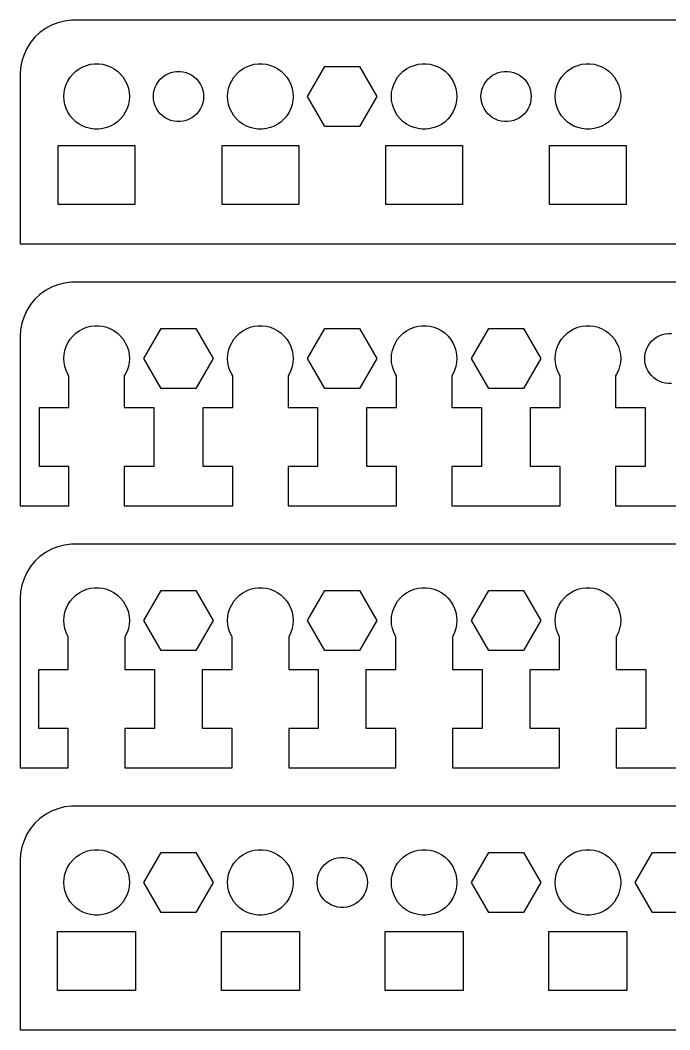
# Model space of a CAD drawing. Header units: metres. Extents: x -60 to 60, y 0 to 92.
# Drawn here: x -59.5 to 0, y 0 to 92.5 of the extents above; entities that cross this region are included whole.
import ezdxf

# ---------------------------------------------------------------- set-up
doc = ezdxf.new("R2010")
doc.units = ezdxf.units.M

msp = doc.modelspace()

# ---------------------------------------------------------------- linework, layer by layer
for p, q in [((-54.8139, 92.4901), (-55.4369, 92.4114)), ((54.8139, 92.4901), (-54.8139, 92.4901)), ((-57.1791, 91.7216), (-57.6871, 91.3526)), ((-56.6289, 92.0241), (-57.1791, 91.7216)), ((-56.0451, 92.2553), (-56.6289, 92.0241)), ((-55.4369, 92.4114), (-56.0451, 92.2553)), ((-58.1448, 90.9227), (-58.5451, 90.4389)), ((-57.6871, 91.3526), (-58.1448, 90.9227)), ((-58.8815, 89.9088), (-59.1489, 89.3406)), ((-58.5451, 90.4389), (-58.8815, 89.9088)), ((-59.1489, 89.3406), (-59.3429, 88.7434)), ((-59.4606, 88.1267), (-59.5, 87.5)), ((-59.3429, 88.7434), (-59.4606, 88.1267)), ((-54.4123, 87.8115), (-54.1075, 88.033)), ((-54.1075, 88.033), (-53.7773, 88.2145)), ((-53.7773, 88.2145), (-53.427, 88.3532)), ((-53.427, 88.3532), (-53.0621, 88.4469)), ((-53.0621, 88.4469), (-52.6884, 88.4941)), ((-52.6884, 88.4941), (-52.3116, 88.4941)), ((-52.3116, 88.4941), (-51.9379, 88.4469)), ((-51.9379, 88.4469), (-51.5729, 88.3532)), ((-51.5729, 88.3532), (-51.2227, 88.2145)), ((-51.2227, 88.2145), (-50.8925, 88.033)), ((-50.8925, 88.033), (-50.5877, 87.8115)), ((-39.4123, 87.8115), (-39.1075, 88.033)), ((-39.1075, 88.033), (-38.7773, 88.2145)), ((-38.7773, 88.2145), (-38.427, 88.3532)), ((-38.427, 88.3532), (-38.0621, 88.4469)), ((-38.0621, 88.4469), (-37.6884, 88.4941)), ((-37.6884, 88.4941), (-37.3116, 88.4941)), ((-37.3116, 88.4941), (-36.9379, 88.4469)), ((-36.9379, 88.4469), (-36.5729, 88.3532)), ((-36.5729, 88.3532), (-36.2227, 88.2145)), ((-36.2227, 88.2145), (-35.8925, 88.033)), ((-35.8925, 88.033), (-35.5877, 87.8115)), ((-33.1735, 85.5), (-31.5867, 88.2483)), ((-31.5867, 88.2483), (-28.4133, 88.2483)), ((-28.4133, 88.2483), (-26.8265, 85.5)), ((-24.4123, 87.8115), (-24.1075, 88.033)), ((-24.1075, 88.033), (-23.7773, 88.2145)), ((-23.7773, 88.2145), (-23.427, 88.3532)), ((-23.427, 88.3532), (-23.0621, 88.4469)), ((-23.0621, 88.4469), (-22.6884, 88.4941)), ((-22.6884, 88.4941), (-22.3116, 88.4941)), ((-22.3116, 88.4941), (-21.9379, 88.4469)), ((-21.9379, 88.4469), (-21.5729, 88.3532)), ((-21.5729, 88.3532), (-21.2227, 88.2145)), ((-21.2227, 88.2145), (-20.8925, 88.033)), ((-20.8925, 88.033), (-20.5877, 87.8115)), ((-9.41226, 87.8115), (-9.10747, 88.033)), ((-9.10747, 88.033), (-8.77733, 88.2145)), ((-8.77733, 88.2145), (-8.42705, 88.3532)), ((-8.42705, 88.3532), (-8.06213, 88.4469)), ((-8.06213, 88.4469), (-7.68837, 88.4941)), ((-7.68837, 88.4941), (-7.31161, 88.4941)), ((-7.31161, 88.4941), (-6.93785, 88.4469)), ((-6.93785, 88.4469), (-6.57294, 88.3532)), ((-6.57294, 88.3532), (-6.22266, 88.2145)), ((-6.22266, 88.2145), (-5.89252, 88.033)), ((-5.89252, 88.033), (-5.58772, 87.8115)), ((-59.5, 87.5), (-59.5, 72)), ((-55.2893, 86.6044), (-55.1289, 86.9453)), ((-55.1289, 86.9453), (-54.927, 87.2634)), ((-54.927, 87.2634), (-54.6869, 87.5536)), ((-54.6869, 87.5536), (-54.4123, 87.8115)), ((-50.5877, 87.8115), (-50.3131, 87.5536)), ((-50.3131, 87.5536), (-50.0729, 87.2634)), ((-50.0729, 87.2634), (-49.8711, 86.9453)), ((-49.8711, 86.9453), (-49.7107, 86.6044)), ((-46.8607, 86.8519), (-46.6766, 87.0744)), ((-46.6766, 87.0744), (-46.4661, 87.2722)), ((-46.4661, 87.2722), (-46.2324, 87.4419)), ((-46.2324, 87.4419), (-45.9793, 87.5811)), ((-45.9793, 87.5811), (-45.7107, 87.6874)), ((-45.7107, 87.6874), (-45.431, 87.7592)), ((-45.431, 87.7592), (-45.1444, 87.7955)), ((-45.1444, 87.7955), (-44.8556, 87.7955)), ((-44.8556, 87.7955), (-44.569, 87.7592)), ((-44.569, 87.7592), (-44.2893, 87.6874)), ((-44.2893, 87.6874), (-44.0207, 87.5811)), ((-44.0207, 87.5811), (-43.7676, 87.4419)), ((-43.7676, 87.4419), (-43.5339, 87.2722)), ((-43.5339, 87.2722), (-43.3234, 87.0744)), ((-43.3234, 87.0744), (-43.1393, 86.8519)), ((-40.2893, 86.6044), (-40.1289, 86.9453)), ((-40.1289, 86.9453), (-39.927, 87.2634)), ((-39.927, 87.2634), (-39.6869, 87.5536)), ((-39.6869, 87.5536), (-39.4123, 87.8115)), ((-35.5877, 87.8115), (-35.3131, 87.5536)), ((-35.3131, 87.5536), (-35.0729, 87.2634)), ((-35.0729, 87.2634), (-34.8711, 86.9453)), ((-34.8711, 86.9453), (-34.7107, 86.6044)), ((-25.2893, 86.6044), (-25.1289, 86.9453)), ((-25.1289, 86.9453), (-24.927, 87.2634)), ((-24.927, 87.2634), (-24.6869, 87.5536)), ((-24.6869, 87.5536), (-24.4123, 87.8115)), ((-20.5877, 87.8115), (-20.3131, 87.5536)), ((-20.3131, 87.5536), (-20.0729, 87.2634)), ((-20.0729, 87.2634), (-19.8711, 86.9453)), ((-19.8711, 86.9453), (-19.7107, 86.6044)), ((-16.8607, 86.8519), (-16.6766, 87.0744)), ((-16.6766, 87.0744), (-16.4661, 87.2722)), ((-16.4661, 87.2722), (-16.2324, 87.4419)), ((-16.2324, 87.4419), (-15.9793, 87.5811)), ((-15.9793, 87.5811), (-15.7107, 87.6874)), ((-15.7107, 87.6874), (-15.431, 87.7592)), ((-15.431, 87.7592), (-15.1444, 87.7955)), ((-15.1444, 87.7955), (-14.8556, 87.7955)), ((-14.8556, 87.7955), (-14.569, 87.7592)), ((-14.569, 87.7592), (-14.2893, 87.6874)), ((-14.2893, 87.6874), (-14.0207, 87.5811)), ((-14.0207, 87.5811), (-13.7676, 87.4419)), ((-13.7676, 87.4419), (-13.5339, 87.2722)), ((-13.5339, 87.2722), (-13.3234, 87.0744)), ((-13.3234, 87.0744), (-13.1393, 86.8519)), ((-10.2893, 86.6044), (-10.1289, 86.9453)), ((-10.1289, 86.9453), (-9.92705, 87.2634)), ((-9.92705, 87.2634), (-9.6869, 87.5536)), ((-9.6869, 87.5536), (-9.41226, 87.8115)), ((-5.58772, 87.8115), (-5.31308, 87.5536)), ((-5.31308, 87.5536), (-5.07294, 87.2634)), ((-5.07294, 87.2634), (-4.87108, 86.9453)), ((-4.87108, 86.9453), (-4.71066, 86.6044)), ((-55.4763, 85.876), (-55.4057, 86.2461)), ((-55.4057, 86.2461), (-55.2893, 86.6044)), ((-49.7107, 86.6044), (-49.5942, 86.2461)), ((-49.5942, 86.2461), (-49.5237, 85.876)), ((-47.2819, 85.7883), (-47.2277, 86.072)), ((-47.2277, 86.072), (-47.1385, 86.3467)), ((-47.1385, 86.3467), (-47.0155, 86.608)), ((-47.0155, 86.608), (-46.8607, 86.8519)), ((-43.1393, 86.8519), (-42.9845, 86.608)), ((-42.9845, 86.608), (-42.8615, 86.3467)), ((-42.8615, 86.3467), (-42.7722, 86.072)), ((-42.7722, 86.072), (-42.7181, 85.7883)), ((-40.4763, 85.876), (-40.4057, 86.2461)), ((-40.4057, 86.2461), (-40.2893, 86.6044)), ((-34.7107, 86.6044), (-34.5942, 86.2461)), ((-34.5942, 86.2461), (-34.5237, 85.876)), ((-25.4763, 85.876), (-25.4057, 86.2461)), ((-25.4057, 86.2461), (-25.2893, 86.6044)), ((-19.7107, 86.6044), (-19.5942, 86.2461)), ((-19.5942, 86.2461), (-19.5237, 85.876)), ((-17.2819, 85.7883), (-17.2277, 86.072)), ((-17.2277, 86.072), (-17.1385, 86.3467)), ((-17.1385, 86.3467), (-17.0155, 86.608)), ((-17.0155, 86.608), (-16.8607, 86.8519)), ((-13.1393, 86.8519), (-12.9845, 86.608)), ((-12.9845, 86.608), (-12.8615, 86.3467)), ((-12.8615, 86.3467), (-12.7722, 86.072)), ((-12.7722, 86.072), (-12.7181, 85.7883)), ((-10.4763, 85.876), (-10.4057, 86.2461)), ((-10.4057, 86.2461), (-10.2893, 86.6044)), ((-4.71066, 86.6044), (-4.59424, 86.2461)), ((-4.59424, 86.2461), (-4.52365, 85.876)), ((-55.5, 85.5), (-55.4763, 85.876)), ((-55.4763, 85.124), (-55.5, 85.5)), ((-55.4057, 84.7539), (-55.4763, 85.124)), ((-49.5237, 85.124), (-49.5942, 84.7539)), ((-49.5237, 85.876), (-49.5, 85.5)), ((-49.5, 85.5), (-49.5237, 85.124)), ((-47.3, 85.5), (-47.2819, 85.7883)), ((-47.2819, 85.2117), (-47.3, 85.5)), ((-47.2277, 84.928), (-47.2819, 85.2117)), ((-42.7181, 85.2117), (-42.7722, 84.928)), ((-42.7181, 85.7883), (-42.7, 85.5)), ((-42.7, 85.5), (-42.7181, 85.2117)), ((-40.5, 85.5), (-40.4763, 85.876)), ((-40.4763, 85.124), (-40.5, 85.5)), ((-40.4057, 84.7539), (-40.4763, 85.124)), ((-34.5237, 85.124), (-34.5942, 84.7539)), ((-34.5237, 85.876), (-34.5, 85.5)), ((-34.5, 85.5), (-34.5237, 85.124)), ((-31.5867, 82.7517), (-33.1735, 85.5)), ((-26.8265, 85.5), (-28.4133, 82.7517)), ((-25.5, 85.5), (-25.4763, 85.876)), ((-25.4763, 85.124), (-25.5, 85.5)), ((-25.4057, 84.7539), (-25.4763, 85.124)), ((-19.5237, 85.124), (-19.5942, 84.7539)), ((-19.5237, 85.876), (-19.5, 85.5)), ((-19.5, 85.5), (-19.5237, 85.124)), ((-17.3, 85.5), (-17.2819, 85.7883)), ((-17.2819, 85.2117), (-17.3, 85.5)), ((-17.2277, 84.928), (-17.2819, 85.2117)), ((-12.7181, 85.2117), (-12.7722, 84.928)), ((-12.7181, 85.7883), (-12.7, 85.5)), ((-12.7, 85.5), (-12.7181, 85.2117)), ((-10.5, 85.5), (-10.4763, 85.876)), ((-10.4763, 85.124), (-10.5, 85.5)), ((-10.4057, 84.7539), (-10.4763, 85.124)), ((-4.52365, 85.124), (-4.59424, 84.7539)), ((-4.52365, 85.876), (-4.5, 85.5)), ((-4.5, 85.5), (-4.52365, 85.124)), ((-55.2893, 84.3956), (-55.4057, 84.7539)), ((-55.1289, 84.0547), (-55.2893, 84.3956)), ((-49.7107, 84.3956), (-49.8711, 84.0547)), ((-49.5942, 84.7539), (-49.7107, 84.3956)), ((-47.1385, 84.6533), (-47.2277, 84.928)), ((-47.0155, 84.392), (-47.1385, 84.6533)), ((-46.8607, 84.1481), (-47.0155, 84.392)), ((-42.9845, 84.392), (-43.1393, 84.1481)), ((-42.8615, 84.6533), (-42.9845, 84.392)), ((-42.7722, 84.928), (-42.8615, 84.6533)), ((-40.2893, 84.3956), (-40.4057, 84.7539)), ((-40.1289, 84.0547), (-40.2893, 84.3956)), ((-34.7107, 84.3956), (-34.8711, 84.0547)), ((-34.5942, 84.7539), (-34.7107, 84.3956)), ((-25.2893, 84.3956), (-25.4057, 84.7539)), ((-25.1289, 84.0547), (-25.2893, 84.3956)), ((-19.7107, 84.3956), (-19.8711, 84.0547)), ((-19.5942, 84.7539), (-19.7107, 84.3956)), ((-17.1385, 84.6533), (-17.2277, 84.928)), ((-17.0155, 84.392), (-17.1385, 84.6533)), ((-16.8607, 84.1481), (-17.0155, 84.392)), ((-12.9845, 84.392), (-13.1393, 84.1481)), ((-12.8615, 84.6533), (-12.9845, 84.392)), ((-12.7722, 84.928), (-12.8615, 84.6533)), ((-10.2893, 84.3956), (-10.4057, 84.7539)), ((-10.1289, 84.0547), (-10.2893, 84.3956)), ((-4.71066, 84.3956), (-4.87108, 84.0547)), ((-4.59424, 84.7539), (-4.71066, 84.3956)), ((-54.927, 83.7366), (-55.1289, 84.0547)), ((-54.6869, 83.4464), (-54.927, 83.7366)), ((-54.4123, 83.1884), (-54.6869, 83.4464)), ((-50.3131, 83.4464), (-50.5877, 83.1884)), ((-50.0729, 83.7366), (-50.3131, 83.4464)), ((-49.8711, 84.0547), (-50.0729, 83.7366)), ((-46.6766, 83.9255), (-46.8607, 84.1481)), ((-46.4661, 83.7278), (-46.6766, 83.9255)), ((-46.2324, 83.558), (-46.4661, 83.7278)), ((-45.9793, 83.4189), (-46.2324, 83.558)), ((-45.7107, 83.3126), (-45.9793, 83.4189)), ((-45.431, 83.2407), (-45.7107, 83.3126)), ((-44.2893, 83.3126), (-44.569, 83.2407)), ((-44.0207, 83.4189), (-44.2893, 83.3126)), ((-43.7676, 83.558), (-44.0207, 83.4189)), ((-43.5339, 83.7278), (-43.7676, 83.558)), ((-43.3234, 83.9255), (-43.5339, 83.7278)), ((-43.1393, 84.1481), (-43.3234, 83.9255)), ((-39.927, 83.7366), (-40.1289, 84.0547)), ((-39.6869, 83.4464), (-39.927, 83.7366)), ((-39.4123, 83.1884), (-39.6869, 83.4464)), ((-35.3131, 83.4464), (-35.5877, 83.1884)), ((-35.0729, 83.7366), (-35.3131, 83.4464)), ((-34.8711, 84.0547), (-35.0729, 83.7366)), ((-24.927, 83.7366), (-25.1289, 84.0547)), ((-24.6869, 83.4464), (-24.927, 83.7366)), ((-24.4123, 83.1884), (-24.6869, 83.4464)), ((-20.3131, 83.4464), (-20.5877, 83.1884)), ((-20.0729, 83.7366), (-20.3131, 83.4464)), ((-19.8711, 84.0547), (-20.0729, 83.7366)), ((-16.6766, 83.9255), (-16.8607, 84.1481)), ((-16.4661, 83.7278), (-16.6766, 83.9255)), ((-16.2324, 83.558), (-16.4661, 83.7278)), ((-15.9793, 83.4189), (-16.2324, 83.558)), ((-15.7107, 83.3126), (-15.9793, 83.4189)), ((-15.431, 83.2407), (-15.7107, 83.3126)), ((-14.2893, 83.3126), (-14.569, 83.2407)), ((-14.0207, 83.4189), (-14.2893, 83.3126)), ((-13.7676, 83.558), (-14.0207, 83.4189)), ((-13.5339, 83.7278), (-13.7676, 83.558)), ((-13.3234, 83.9255), (-13.5339, 83.7278)), ((-13.1393, 84.1481), (-13.3234, 83.9255)), ((-9.92705, 83.7366), (-10.1289, 84.0547)), ((-9.6869, 83.4464), (-9.92705, 83.7366)), ((-9.41226, 83.1884), (-9.6869, 83.4464)), ((-5.31308, 83.4464), (-5.58772, 83.1884)), ((-5.07294, 83.7366), (-5.31308, 83.4464)), ((-4.87108, 84.0547), (-5.07294, 83.7366)), ((-54.1075, 82.967), (-54.4123, 83.1884)), ((-53.7773, 82.7855), (-54.1075, 82.967)), ((-53.427, 82.6468), (-53.7773, 82.7855)), ((-53.0621, 82.5531), (-53.427, 82.6468)), ((-52.6884, 82.5059), (-53.0621, 82.5531)), ((-52.3116, 82.5059), (-52.6884, 82.5059)), ((-51.9379, 82.5531), (-52.3116, 82.5059)), ((-51.5729, 82.6468), (-51.9379, 82.5531)), ((-51.2227, 82.7855), (-51.5729, 82.6468)), ((-50.8925, 82.967), (-51.2227, 82.7855)), ((-50.5877, 83.1884), (-50.8925, 82.967)), ((-45.1444, 83.2045), (-45.431, 83.2407)), ((-44.8556, 83.2045), (-45.1444, 83.2045)), ((-44.569, 83.2407), (-44.8556, 83.2045)), ((-39.1075, 82.967), (-39.4123, 83.1884)), ((-38.7773, 82.7855), (-39.1075, 82.967)), ((-38.427, 82.6468), (-38.7773, 82.7855)), ((-38.0621, 82.5531), (-38.427, 82.6468)), ((-37.6884, 82.5059), (-38.0621, 82.5531)), ((-37.3116, 82.5059), (-37.6884, 82.5059)), ((-36.9379, 82.5531), (-37.3116, 82.5059)), ((-36.5729, 82.6468), (-36.9379, 82.5531)), ((-36.2227, 82.7855), (-36.5729, 82.6468)), ((-35.8925, 82.967), (-36.2227, 82.7855)), ((-35.5877, 83.1884), (-35.8925, 82.967)), ((-28.4133, 82.7517), (-31.5867, 82.7517)), ((-24.1075, 82.967), (-24.4123, 83.1884)), ((-23.7773, 82.7855), (-24.1075, 82.967)), ((-23.427, 82.6468), (-23.7773, 82.7855)), ((-23.0621, 82.5531), (-23.427, 82.6468)), ((-22.6884, 82.5059), (-23.0621, 82.5531)), ((-22.3116, 82.5059), (-22.6884, 82.5059)), ((-21.9379, 82.5531), (-22.3116, 82.5059)), ((-21.5729, 82.6468), (-21.9379, 82.5531)), ((-21.2227, 82.7855), (-21.5729, 82.6468)), ((-20.8925, 82.967), (-21.2227, 82.7855)), ((-20.5877, 83.1884), (-20.8925, 82.967)), ((-15.1444, 83.2045), (-15.431, 83.2407)), ((-14.8556, 83.2045), (-15.1444, 83.2045)), ((-14.569, 83.2407), (-14.8556, 83.2045)), ((-9.10747, 82.967), (-9.41226, 83.1884)), ((-8.77733, 82.7855), (-9.10747, 82.967)), ((-8.42705, 82.6468), (-8.77733, 82.7855)), ((-8.06213, 82.5531), (-8.42705, 82.6468)), ((-7.68837, 82.5059), (-8.06213, 82.5531)), ((-7.31161, 82.5059), (-7.68837, 82.5059)), ((-6.93785, 82.5531), (-7.31161, 82.5059)), ((-6.57294, 82.6468), (-6.93785, 82.5531)), ((-6.22266, 82.7855), (-6.57294, 82.6468)), ((-5.89252, 82.967), (-6.22266, 82.7855)), ((-5.58772, 83.1884), (-5.89252, 82.967)), ((-56.0142, 75.6), (-56.0142, 81)), ((-56.0142, 81), (-48.9858, 81)), ((-48.9858, 81), (-48.9858, 75.6)), ((-41.0142, 75.6), (-41.0142, 81)), ((-41.0142, 81), (-33.9858, 81)), ((-33.9858, 81), (-33.9858, 75.6)), ((-26.0142, 75.6), (-26.0142, 81)), ((-26.0142, 81), (-18.9858, 81)), ((-18.9858, 81), (-18.9858, 75.6)), ((-11.0142, 75.6), (-11.0142, 81)), ((-11.0142, 81), (-3.98581, 81)), ((-3.98581, 81), (-3.98581, 75.6)), ((-48.9858, 75.6), (-56.0142, 75.6)), ((-33.9858, 75.6), (-41.0142, 75.6)), ((-18.9858, 75.6), (-26.0142, 75.6)), ((-3.98581, 75.6), (-11.0142, 75.6)), ((-59.5, 72), (59.5, 72)), ((-54.8139, 68.4901), (-55.4369, 68.4114)), ((54.8139, 68.4901), (-54.8139, 68.4901)), ((-57.1791, 67.7216), (-57.6871, 67.3526)), ((-56.6289, 68.0241), (-57.1791, 67.7216)), ((-56.0451, 68.2553), (-56.6289, 68.0241)), ((-55.4369, 68.4114), (-56.0451, 68.2553)), ((-58.1448, 66.9227), (-58.5451, 66.4389)), ((-57.6871, 67.3526), (-58.1448, 66.9227)), ((-58.8815, 65.9088), (-59.1489, 65.3406)), ((-58.5451, 66.4389), (-58.8815, 65.9088)), ((-59.3429, 64.7434), (-59.4606, 64.1267)), ((-59.1489, 65.3406), (-59.3429, 64.7434)), ((-59.4606, 64.1267), (-59.5, 63.5)), ((-54.4123, 63.8115), (-54.1075, 64.033)), ((-54.1075, 64.033), (-53.7773, 64.2145)), ((-53.7773, 64.2145), (-53.427, 64.3532)), ((-53.427, 64.3532), (-53.0621, 64.4469)), ((-53.0621, 64.4469), (-52.6884, 64.4941)), ((-52.6884, 64.4941), (-52.3116, 64.4941)), ((-52.3116, 64.4941), (-51.9379, 64.4469)), ((-51.9379, 64.4469), (-51.5729, 64.3532)), ((-51.5729, 64.3532), (-51.2227, 64.2145)), ((-51.2227, 64.2145), (-50.8925, 64.033)), ((-50.8925, 64.033), (-50.5877, 63.8115)), ((-48.1735, 61.5), (-46.5867, 64.2483)), ((-46.5867, 64.2483), (-43.4133, 64.2483)), ((-43.4133, 64.2483), (-41.8265, 61.5)), ((-39.4123, 63.8115), (-39.1075, 64.033)), ((-39.1075, 64.033), (-38.7773, 64.2145)), ((-38.7773, 64.2145), (-38.427, 64.3532)), ((-38.427, 64.3532), (-38.0621, 64.4469)), ((-38.0621, 64.4469), (-37.6884, 64.4941)), ((-37.6884, 64.4941), (-37.3116, 64.4941)), ((-37.3116, 64.4941), (-36.9379, 64.4469)), ((-36.9379, 64.4469), (-36.5729, 64.3532)), ((-36.5729, 64.3532), (-36.2227, 64.2145)), ((-36.2227, 64.2145), (-35.8925, 64.033)), ((-35.8925, 64.033), (-35.5877, 63.8115)), ((-33.1735, 61.5), (-31.5867, 64.2483)), ((-31.5867, 64.2483), (-28.4133, 64.2483)), ((-28.4133, 64.2483), (-26.8265, 61.5)), ((-24.4123, 63.8115), (-24.1075, 64.033)), ((-24.1075, 64.033), (-23.7773, 64.2145)), ((-23.7773, 64.2145), (-23.427, 64.3532)), ((-23.427, 64.3532), (-23.0621, 64.4469)), ((-23.0621, 64.4469), (-22.6884, 64.4941)), ((-22.6884, 64.4941), (-22.3116, 64.4941)), ((-22.3116, 64.4941), (-21.9379, 64.4469)), ((-21.9379, 64.4469), (-21.5729, 64.3532)), ((-21.5729, 64.3532), (-21.2227, 64.2145)), ((-21.2227, 64.2145), (-20.8925, 64.033)), ((-20.8925, 64.033), (-20.5877, 63.8115)), ((-18.1735, 61.5), (-16.5867, 64.2483)), ((-16.5867, 64.2483), (-13.4133, 64.2483)), ((-13.4133, 64.2483), (-11.8265, 61.5)), ((-9.41226, 63.8115), (-9.10747, 64.033)), ((-9.10747, 64.033), (-8.77733, 64.2145)), ((-8.77733, 64.2145), (-8.42705, 64.3532)), ((-8.42705, 64.3532), (-8.06213, 64.4469)), ((-8.06213, 64.4469), (-7.68837, 64.4941)), ((-7.68837, 64.4941), (-7.31161, 64.4941)), ((-7.31161, 64.4941), (-6.93785, 64.4469)), ((-6.93785, 64.4469), (-6.57294, 64.3532)), ((-6.57294, 64.3532), (-6.22266, 64.2145)), ((-6.22266, 64.2145), (-5.89252, 64.033)), ((-5.89252, 64.033), (-5.58772, 63.8115)), ((-59.5, 63.5), (-59.5, 48)), ((-55.2893, 62.6044), (-55.1289, 62.9453)), ((-55.1289, 62.9453), (-54.927, 63.2634)), ((-54.927, 63.2634), (-54.6869, 63.5536)), ((-54.6869, 63.5536), (-54.4123, 63.8115)), ((-50.5877, 63.8115), (-50.3131, 63.5536)), ((-50.3131, 63.5536), (-50.0729, 63.2634)), ((-50.0729, 63.2634), (-49.8711, 62.9453)), ((-49.8711, 62.9453), (-49.7107, 62.6044)), ((-40.2893, 62.6044), (-40.1289, 62.9453)), ((-40.1289, 62.9453), (-39.927, 63.2634)), ((-39.927, 63.2634), (-39.6869, 63.5536)), ((-39.6869, 63.5536), (-39.4123, 63.8115)), ((-35.5877, 63.8115), (-35.3131, 63.5536)), ((-35.3131, 63.5536), (-35.0729, 63.2634)), ((-35.0729, 63.2634), (-34.8711, 62.9453)), ((-34.8711, 62.9453), (-34.7107, 62.6044)), ((-25.2893, 62.6044), (-25.1289, 62.9453)), ((-25.1289, 62.9453), (-24.927, 63.2634)), ((-24.927, 63.2634), (-24.6869, 63.5536)), ((-24.6869, 63.5536), (-24.4123, 63.8115)), ((-20.5877, 63.8115), (-20.3131, 63.5536)), ((-20.3131, 63.5536), (-20.0729, 63.2634)), ((-20.0729, 63.2634), (-19.8711, 62.9453)), ((-19.8711, 62.9453), (-19.7107, 62.6044)), ((-10.2893, 62.6044), (-10.1289, 62.9453)), ((-10.1289, 62.9453), (-9.92705, 63.2634)), ((-9.92705, 63.2634), (-9.6869, 63.5536)), ((-9.6869, 63.5536), (-9.41226, 63.8115)), ((-5.58772, 63.8115), (-5.31308, 63.5536)), ((-5.31308, 63.5536), (-5.07294, 63.2634)), ((-5.07294, 63.2634), (-4.87108, 62.9453)), ((-4.87108, 62.9453), (-4.71066, 62.6044)), ((-1.86073, 62.8519), (-1.67662, 63.0744)), ((-1.67662, 63.0744), (-1.46606, 63.2722)), ((-1.46606, 63.2722), (-1.23239, 63.4419)), ((-1.23239, 63.4419), (-0.97928, 63.5811)), ((-0.97928, 63.5811), (-0.71072, 63.6874)), ((-0.71072, 63.6874), (-0.43097, 63.7592)), ((-0.43097, 63.7592), (-0.14441, 63.7955)), ((-0.14441, 63.7955), (0.14441, 63.7955)), ((-55.4763, 61.876), (-55.4057, 62.2461)), ((-55.4057, 62.2461), (-55.2893, 62.6044)), ((-49.7107, 62.6044), (-49.5942, 62.2461)), ((-49.5942, 62.2461), (-49.5237, 61.876)), ((-40.4763, 61.876), (-40.4057, 62.2461)), ((-40.4057, 62.2461), (-40.2893, 62.6044)), ((-34.7107, 62.6044), (-34.5942, 62.2461)), ((-34.5942, 62.2461), (-34.5237, 61.876)), ((-25.4763, 61.876), (-25.4057, 62.2461)), ((-25.4057, 62.2461), (-25.2893, 62.6044)), ((-19.7107, 62.6044), (-19.5942, 62.2461)), ((-19.5942, 62.2461), (-19.5237, 61.876)), ((-10.4763, 61.876), (-10.4057, 62.2461)), ((-10.4057, 62.2461), (-10.2893, 62.6044)), ((-4.71066, 62.6044), (-4.59424, 62.2461)), ((-4.59424, 62.2461), (-4.52365, 61.876)), ((-2.28186, 61.7883), (-2.22774, 62.072)), ((-2.22774, 62.072), (-2.13847, 62.3467)), ((-2.13847, 62.3467), (-2.0155, 62.608)), ((-2.0155, 62.608), (-1.86073, 62.8519)), ((-55.5, 61.5), (-55.4763, 61.876)), ((-55.4763, 61.124), (-55.5, 61.5)), ((-55.4057, 60.7539), (-55.4763, 61.124)), ((-49.5237, 61.124), (-49.5942, 60.7539)), ((-49.5237, 61.876), (-49.5, 61.5)), ((-49.5, 61.5), (-49.5237, 61.124)), ((-46.5867, 58.7517), (-48.1735, 61.5)), ((-41.8265, 61.5), (-43.4133, 58.7517)), ((-40.5, 61.5), (-40.4763, 61.876)), ((-40.4763, 61.124), (-40.5, 61.5)), ((-40.4057, 60.7539), (-40.4763, 61.124)), ((-34.5237, 61.124), (-34.5942, 60.7539)), ((-34.5237, 61.876), (-34.5, 61.5)), ((-34.5, 61.5), (-34.5237, 61.124)), ((-31.5867, 58.7517), (-33.1735, 61.5)), ((-26.8265, 61.5), (-28.4133, 58.7517)), ((-25.5, 61.5), (-25.4763, 61.876)), ((-25.4763, 61.124), (-25.5, 61.5)), ((-25.4057, 60.7539), (-25.4763, 61.124)), ((-19.5237, 61.124), (-19.5942, 60.7539)), ((-19.5237, 61.876), (-19.5, 61.5)), ((-19.5, 61.5), (-19.5237, 61.124)), ((-16.5867, 58.7517), (-18.1735, 61.5)), ((-11.8265, 61.5), (-13.4133, 58.7517)), ((-10.5, 61.5), (-10.4763, 61.876)), ((-10.4763, 61.124), (-10.5, 61.5)), ((-10.4057, 60.7539), (-10.4763, 61.124)), ((-4.52365, 61.124), (-4.59424, 60.7539)), ((-4.52365, 61.876), (-4.5, 61.5)), ((-4.5, 61.5), (-4.52365, 61.124)), ((-2.29999, 61.5), (-2.28186, 61.7883)), ((-2.28186, 61.2117), (-2.29999, 61.5)), ((-2.22774, 60.928), (-2.28186, 61.2117)), ((-55.2893, 60.3956), (-55.4057, 60.7539)), ((-55.1289, 60.0547), (-55.2893, 60.3956)), ((-49.7107, 60.3956), (-49.8711, 60.0547)), ((-49.5942, 60.7539), (-49.7107, 60.3956)), ((-40.2893, 60.3956), (-40.4057, 60.7539)), ((-40.1289, 60.0547), (-40.2893, 60.3956)), ((-34.7107, 60.3956), (-34.8711, 60.0547)), ((-34.5942, 60.7539), (-34.7107, 60.3956)), ((-25.2893, 60.3956), (-25.4057, 60.7539)), ((-25.1289, 60.0547), (-25.2893, 60.3956)), ((-19.7107, 60.3956), (-19.8711, 60.0547)), ((-19.5942, 60.7539), (-19.7107, 60.3956)), ((-10.2893, 60.3956), (-10.4057, 60.7539)), ((-10.1289, 60.0547), (-10.2893, 60.3956)), ((-4.71066, 60.3956), (-4.87108, 60.0547)), ((-4.59424, 60.7539), (-4.71066, 60.3956)), ((-2.13847, 60.6533), (-2.22774, 60.928)), ((-2.0155, 60.392), (-2.13847, 60.6533)), ((-1.86073, 60.1481), (-2.0155, 60.392)), ((-1.67662, 59.9255), (-1.86073, 60.1481)), ((-55.0307, 59.9), (-55.1289, 60.0547)), ((-55.0307, 57), (-55.0307, 59.9)), ((-49.8711, 60.0547), (-49.9693, 59.9)), ((-49.9693, 59.9), (-49.9693, 57)), ((-40.0307, 59.9), (-40.1289, 60.0547)), ((-40.0307, 57), (-40.0307, 59.9)), ((-34.8711, 60.0547), (-34.9693, 59.9)), ((-34.9693, 59.9), (-34.9693, 57)), ((-25.0307, 59.9), (-25.1289, 60.0547)), ((-25.0307, 57), (-25.0307, 59.9)), ((-19.8711, 60.0547), (-19.9693, 59.9)), ((-19.9693, 59.9), (-19.9693, 57)), ((-10.0307, 59.9), (-10.1289, 60.0547)), ((-10.0307, 57), (-10.0307, 59.9)), ((-4.87108, 60.0547), (-4.96927, 59.9)), ((-4.96927, 59.9), (-4.96927, 57)), ((-1.46606, 59.7278), (-1.67662, 59.9255)), ((-1.23239, 59.558), (-1.46606, 59.7278)), ((-0.97928, 59.4189), (-1.23239, 59.558)), ((-0.71072, 59.3126), (-0.97928, 59.4189)), ((-0.43097, 59.2407), (-0.71072, 59.3126)), ((-0.14441, 59.2045), (-0.43097, 59.2407)), ((0.14441, 59.2045), (-0.14441, 59.2045)), ((-43.4133, 58.7517), (-46.5867, 58.7517)), ((-28.4133, 58.7517), (-31.5867, 58.7517)), ((-13.4133, 58.7517), (-16.5867, 58.7517)), ((-57.7462, 51.6), (-57.7462, 57)), ((-57.7462, 57), (-55.0307, 57)), ((-49.9693, 57), (-47.2538, 57)), ((-47.2538, 57), (-47.2538, 51.6)), ((-42.7462, 51.6), (-42.7462, 57)), ((-42.7462, 57), (-40.0307, 57)), ((-34.9693, 57), (-32.2538, 57)), ((-32.2538, 57), (-32.2538, 51.6)), ((-27.7462, 51.6), (-27.7462, 57)), ((-27.7462, 57), (-25.0307, 57)), ((-19.9693, 57), (-17.2538, 57)), ((-17.2538, 57), (-17.2538, 51.6)), ((-12.7462, 51.6), (-12.7462, 57)), ((-12.7462, 57), (-10.0307, 57)), ((-4.96927, 57), (-2.25375, 57)), ((-2.25375, 57), (-2.25375, 51.6)), ((-55.0307, 51.6), (-57.7462, 51.6)), ((-55.0307, 48), (-55.0307, 51.6)), ((-47.2538, 51.6), (-49.9693, 51.6)), ((-49.9693, 51.6), (-49.9693, 48)), ((-40.0307, 51.6), (-42.7462, 51.6)), ((-40.0307, 48), (-40.0307, 51.6)), ((-32.2538, 51.6), (-34.9693, 51.6)), ((-34.9693, 51.6), (-34.9693, 48)), ((-25.0307, 51.6), (-27.7462, 51.6)), ((-25.0307, 48), (-25.0307, 51.6)), ((-17.2538, 51.6), (-19.9693, 51.6)), ((-19.9693, 51.6), (-19.9693, 48)), ((-10.0307, 51.6), (-12.7462, 51.6)), ((-10.0307, 48), (-10.0307, 51.6)), ((-2.25375, 51.6), (-4.96927, 51.6)), ((-4.96927, 51.6), (-4.96927, 48)), ((-59.5, 48), (-55.0307, 48)), ((-49.9693, 48), (-40.0307, 48)), ((-34.9693, 48), (-25.0307, 48)), ((-19.9693, 48), (-10.0307, 48)), ((-4.96927, 48), (4.96927, 48)), ((-55.4369, 44.4114), (-56.0451, 44.2553)), ((-54.8139, 44.4901), (-55.4369, 44.4114)), ((54.8139, 44.4901), (-54.8139, 44.4901)), ((-57.1791, 43.7216), (-57.6871, 43.3526)), ((-56.6289, 44.0241), (-57.1791, 43.7216)), ((-56.0451, 44.2553), (-56.6289, 44.0241)), ((-58.1448, 42.9227), (-58.5451, 42.4389)), ((-57.6871, 43.3526), (-58.1448, 42.9227)), ((-58.8815, 41.9088), (-59.1489, 41.3406)), ((-58.5451, 42.4389), (-58.8815, 41.9088)), ((-59.3429, 40.7434), (-59.4606, 40.1267)), ((-59.1489, 41.3406), (-59.3429, 40.7434)), ((-59.4606, 40.1267), (-59.5, 39.5)), ((-54.6869, 39.5536), (-54.4123, 39.8115)), ((-54.4123, 39.8115), (-54.1075, 40.033)), ((-54.1075, 40.033), (-53.7773, 40.2145)), ((-53.7773, 40.2145), (-53.427, 40.3532)), ((-53.427, 40.3532), (-53.0621, 40.4469)), ((-53.0621, 40.4469), (-52.6884, 40.4941)), ((-52.6884, 40.4941), (-52.3116, 40.4941)), ((-52.3116, 40.4941), (-51.9379, 40.4469)), ((-51.9379, 40.4469), (-51.5729, 40.3532)), ((-51.5729, 40.3532), (-51.2227, 40.2145)), ((-51.2227, 40.2145), (-50.8925, 40.033)), ((-50.8925, 40.033), (-50.5877, 39.8115)), ((-50.5877, 39.8115), (-50.3131, 39.5536)), ((-48.1735, 37.5), (-46.5867, 40.2483)), ((-46.5867, 40.2483), (-43.4133, 40.2483)), ((-43.4133, 40.2483), (-41.8265, 37.5)), ((-39.6869, 39.5536), (-39.4123, 39.8115)), ((-39.4123, 39.8115), (-39.1075, 40.033)), ((-39.1075, 40.033), (-38.7773, 40.2145)), ((-38.7773, 40.2145), (-38.427, 40.3532)), ((-38.427, 40.3532), (-38.0621, 40.4469)), ((-38.0621, 40.4469), (-37.6884, 40.4941)), ((-37.6884, 40.4941), (-37.3116, 40.4941)), ((-37.3116, 40.4941), (-36.9379, 40.4469)), ((-36.9379, 40.4469), (-36.5729, 40.3532)), ((-36.5729, 40.3532), (-36.2227, 40.2145)), ((-36.2227, 40.2145), (-35.8925, 40.033)), ((-35.8925, 40.033), (-35.5877, 39.8115)), ((-35.5877, 39.8115), (-35.3131, 39.5536)), ((-33.1735, 37.5), (-31.5867, 40.2483)), ((-31.5867, 40.2483), (-28.4133, 40.2483)), ((-28.4133, 40.2483), (-26.8265, 37.5)), ((-24.6869, 39.5536), (-24.4123, 39.8115)), ((-24.4123, 39.8115), (-24.1075, 40.033)), ((-24.1075, 40.033), (-23.7773, 40.2145)), ((-23.7773, 40.2145), (-23.427, 40.3532)), ((-23.427, 40.3532), (-23.0621, 40.4469)), ((-23.0621, 40.4469), (-22.6884, 40.4941)), ((-22.6884, 40.4941), (-22.3116, 40.4941)), ((-22.3116, 40.4941), (-21.9379, 40.4469)), ((-21.9379, 40.4469), (-21.5729, 40.3532)), ((-21.5729, 40.3532), (-21.2227, 40.2145)), ((-21.2227, 40.2145), (-20.8925, 40.033)), ((-20.8925, 40.033), (-20.5877, 39.8115)), ((-20.5877, 39.8115), (-20.3131, 39.5536)), ((-18.1735, 37.5), (-16.5867, 40.2483)), ((-16.5867, 40.2483), (-13.4133, 40.2483)), ((-13.4133, 40.2483), (-11.8265, 37.5)), ((-9.6869, 39.5536), (-9.41226, 39.8115)), ((-9.41226, 39.8115), (-9.10747, 40.033)), ((-9.10747, 40.033), (-8.77733, 40.2145)), ((-8.77733, 40.2145), (-8.42705, 40.3532)), ((-8.42705, 40.3532), (-8.06213, 40.4469)), ((-8.06213, 40.4469), (-7.68837, 40.4941)), ((-7.68837, 40.4941), (-7.31161, 40.4941)), ((-7.31161, 40.4941), (-6.93785, 40.4469)), ((-6.93785, 40.4469), (-6.57294, 40.3532)), ((-6.57294, 40.3532), (-6.22266, 40.2145)), ((-6.22266, 40.2145), (-5.89252, 40.033)), ((-5.89252, 40.033), (-5.58772, 39.8115)), ((-5.58772, 39.8115), (-5.31308, 39.5536)), ((-59.5, 39.5), (-59.5, 24)), ((-55.2893, 38.6044), (-55.1289, 38.9453)), ((-55.1289, 38.9453), (-54.927, 39.2634)), ((-54.927, 39.2634), (-54.6869, 39.5536)), ((-50.3131, 39.5536), (-50.0729, 39.2634)), ((-50.0729, 39.2634), (-49.8711, 38.9453)), ((-49.8711, 38.9453), (-49.7107, 38.6044)), ((-40.2893, 38.6044), (-40.1289, 38.9453)), ((-40.1289, 38.9453), (-39.927, 39.2634)), ((-39.927, 39.2634), (-39.6869, 39.5536)), ((-35.3131, 39.5536), (-35.0729, 39.2634)), ((-35.0729, 39.2634), (-34.8711, 38.9453)), ((-34.8711, 38.9453), (-34.7107, 38.6044)), ((-25.2893, 38.6044), (-25.1289, 38.9453)), ((-25.1289, 38.9453), (-24.927, 39.2634)), ((-24.927, 39.2634), (-24.6869, 39.5536)), ((-20.3131, 39.5536), (-20.0729, 39.2634)), ((-20.0729, 39.2634), (-19.8711, 38.9453)), ((-19.8711, 38.9453), (-19.7107, 38.6044)), ((-10.2893, 38.6044), (-10.1289, 38.9453)), ((-10.1289, 38.9453), (-9.92705, 39.2634)), ((-9.92705, 39.2634), (-9.6869, 39.5536)), ((-5.31308, 39.5536), (-5.07294, 39.2634)), ((-5.07294, 39.2634), (-4.87108, 38.9453)), ((-4.87108, 38.9453), (-4.71066, 38.6044)), ((-55.4763, 37.876), (-55.4057, 38.2461)), ((-55.4057, 38.2461), (-55.2893, 38.6044)), ((-49.7107, 38.6044), (-49.5942, 38.2461)), ((-49.5942, 38.2461), (-49.5237, 37.876)), ((-40.4763, 37.876), (-40.4057, 38.2461)), ((-40.4057, 38.2461), (-40.2893, 38.6044)), ((-34.7107, 38.6044), (-34.5942, 38.2461)), ((-34.5942, 38.2461), (-34.5237, 37.876)), ((-25.4763, 37.876), (-25.4057, 38.2461)), ((-25.4057, 38.2461), (-25.2893, 38.6044)), ((-19.7107, 38.6044), (-19.5942, 38.2461)), ((-19.5942, 38.2461), (-19.5237, 37.876)), ((-10.4763, 37.876), (-10.4057, 38.2461)), ((-10.4057, 38.2461), (-10.2893, 38.6044)), ((-4.71066, 38.6044), (-4.59424, 38.2461)), ((-4.59424, 38.2461), (-4.52365, 37.876)), ((-55.5, 37.5), (-55.4763, 37.876)), ((-55.4763, 37.124), (-55.5, 37.5)), ((-55.4057, 36.7539), (-55.4763, 37.124)), ((-49.5237, 37.124), (-49.5942, 36.7539)), ((-49.5237, 37.876), (-49.5, 37.5)), ((-49.5, 37.5), (-49.5237, 37.124)), ((-46.5867, 34.7517), (-48.1735, 37.5)), ((-41.8265, 37.5), (-43.4133, 34.7517)), ((-40.5, 37.5), (-40.4763, 37.876)), ((-40.4763, 37.124), (-40.5, 37.5)), ((-40.4057, 36.7539), (-40.4763, 37.124)), ((-34.5237, 37.124), (-34.5942, 36.7539)), ((-34.5237, 37.876), (-34.5, 37.5)), ((-34.5, 37.5), (-34.5237, 37.124)), ((-31.5867, 34.7517), (-33.1735, 37.5)), ((-26.8265, 37.5), (-28.4133, 34.7517)), ((-25.5, 37.5), (-25.4763, 37.876)), ((-25.4763, 37.124), (-25.5, 37.5)), ((-25.4057, 36.7539), (-25.4763, 37.124)), ((-19.5237, 37.124), (-19.5942, 36.7539)), ((-19.5237, 37.876), (-19.5, 37.5)), ((-19.5, 37.5), (-19.5237, 37.124)), ((-16.5867, 34.7517), (-18.1735, 37.5)), ((-11.8265, 37.5), (-13.4133, 34.7517)), ((-10.5, 37.5), (-10.4763, 37.876)), ((-10.4763, 37.124), (-10.5, 37.5)), ((-10.4057, 36.7539), (-10.4763, 37.124)), ((-4.52365, 37.124), (-4.59424, 36.7539)), ((-4.52365, 37.876), (-4.5, 37.5)), ((-4.5, 37.5), (-4.52365, 37.124)), ((-55.2893, 36.3956), (-55.4057, 36.7539)), ((-55.1289, 36.0547), (-55.2893, 36.3956)), ((-49.7107, 36.3956), (-49.8711, 36.0547)), ((-49.5942, 36.7539), (-49.7107, 36.3956)), ((-40.2893, 36.3956), (-40.4057, 36.7539)), ((-40.1289, 36.0547), (-40.2893, 36.3956)), ((-34.7107, 36.3956), (-34.8711, 36.0547)), ((-34.5942, 36.7539), (-34.7107, 36.3956)), ((-25.2893, 36.3956), (-25.4057, 36.7539)), ((-25.1289, 36.0547), (-25.2893, 36.3956)), ((-19.7107, 36.3956), (-19.8711, 36.0547)), ((-19.5942, 36.7539), (-19.7107, 36.3956)), ((-10.2893, 36.3956), (-10.4057, 36.7539)), ((-10.1289, 36.0547), (-10.2893, 36.3956)), ((-4.71066, 36.3956), (-4.87108, 36.0547)), ((-4.59424, 36.7539), (-4.71066, 36.3956)), ((-55.0942, 36), (-55.1289, 36.0547)), ((-55.0942, 33), (-55.0942, 36)), ((-49.8711, 36.0547), (-49.9058, 36)), ((-49.9058, 36), (-49.9058, 33)), ((-40.0942, 36), (-40.1289, 36.0547)), ((-40.0942, 33), (-40.0942, 36)), ((-34.8711, 36.0547), (-34.9058, 36)), ((-34.9058, 36), (-34.9058, 33)), ((-25.0942, 36), (-25.1289, 36.0547)), ((-25.0942, 33), (-25.0942, 36)), ((-19.8711, 36.0547), (-19.9058, 36)), ((-19.9058, 36), (-19.9058, 33)), ((-10.0942, 36), (-10.1289, 36.0547)), ((-10.0942, 33), (-10.0942, 36)), ((-4.87108, 36.0547), (-4.90581, 36)), ((-4.90581, 36), (-4.90581, 33)), ((-43.4133, 34.7517), (-46.5867, 34.7517)), ((-28.4133, 34.7517), (-31.5867, 34.7517)), ((-13.4133, 34.7517), (-16.5867, 34.7517)), ((-57.804, 27.6), (-57.804, 33)), ((-57.804, 33), (-55.0942, 33)), ((-49.9058, 33), (-47.196, 33)), ((-47.196, 33), (-47.196, 27.6)), ((-42.804, 27.6), (-42.804, 33)), ((-42.804, 33), (-40.0942, 33)), ((-34.9058, 33), (-32.196, 33)), ((-32.196, 33), (-32.196, 27.6)), ((-27.804, 27.6), (-27.804, 33)), ((-27.804, 33), (-25.0942, 33)), ((-19.9058, 33), (-17.196, 33)), ((-17.196, 33), (-17.196, 27.6)), ((-12.804, 27.6), (-12.804, 33)), ((-12.804, 33), (-10.0942, 33)), ((-4.90581, 33), (-2.19603, 33)), ((-2.19603, 33), (-2.19603, 27.6)), ((-55.0942, 27.6), (-57.804, 27.6)), ((-55.0942, 24), (-55.0942, 27.6)), ((-47.196, 27.6), (-49.9058, 27.6)), ((-49.9058, 27.6), (-49.9058, 24)), ((-40.0942, 27.6), (-42.804, 27.6)), ((-40.0942, 24), (-40.0942, 27.6)), ((-32.196, 27.6), (-34.9058, 27.6)), ((-34.9058, 27.6), (-34.9058, 24)), ((-25.0942, 27.6), (-27.804, 27.6)), ((-25.0942, 24), (-25.0942, 27.6)), ((-17.196, 27.6), (-19.9058, 27.6)), ((-19.9058, 27.6), (-19.9058, 24)), ((-10.0942, 27.6), (-12.804, 27.6)), ((-10.0942, 24), (-10.0942, 27.6)), ((-2.19603, 27.6), (-4.90581, 27.6)), ((-4.90581, 27.6), (-4.90581, 24)), ((-59.5, 24), (-55.0942, 24)), ((-49.9058, 24), (-40.0942, 24)), ((-34.9058, 24), (-25.0942, 24)), ((-19.9058, 24), (-10.0942, 24)), ((-4.90581, 24), (4.90581, 24)), ((-55.4369, 20.4114), (-56.0451, 20.2553)), ((-54.8139, 20.4901), (-55.4369, 20.4114)), ((54.8139, 20.4901), (-54.8139, 20.4901)), ((-57.1791, 19.7216), (-57.6871, 19.3526)), ((-56.6289, 20.0241), (-57.1791, 19.7216)), ((-56.0451, 20.2553), (-56.6289, 20.0241)), ((-58.1448, 18.9227), (-58.5451, 18.4389)), ((-57.6871, 19.3526), (-58.1448, 18.9227)), ((-58.8815, 17.9088), (-59.1489, 17.3406)), ((-58.5451, 18.4389), (-58.8815, 17.9088)), ((-59.3429, 16.7434), (-59.4606, 16.1267)), ((-59.1489, 17.3406), (-59.3429, 16.7434)), ((-59.4606, 16.1267), (-59.5, 15.5)), ((-54.6869, 15.5536), (-54.4123, 15.8115)), ((-54.4123, 15.8115), (-54.1075, 16.033)), ((-54.1075, 16.033), (-53.7773, 16.2145)), ((-53.7773, 16.2145), (-53.427, 16.3532)), ((-53.427, 16.3532), (-53.0621, 16.4469)), ((-53.0621, 16.4469), (-52.6884, 16.4941)), ((-52.6884, 16.4941), (-52.3116, 16.4941)), ((-52.3116, 16.4941), (-51.9379, 16.4469)), ((-51.9379, 16.4469), (-51.5729, 16.3532)), ((-51.5729, 16.3532), (-51.2227, 16.2145)), ((-51.2227, 16.2145), (-50.8925, 16.033)), ((-50.8925, 16.033), (-50.5877, 15.8115)), ((-50.5877, 15.8115), (-50.3131, 15.5536)), ((-48.1735, 13.5), (-46.5867, 16.2483)), ((-46.5867, 16.2483), (-43.4133, 16.2483)), ((-43.4133, 16.2483), (-41.8265, 13.5)), ((-39.6869, 15.5536), (-39.4123, 15.8115)), ((-39.4123, 15.8115), (-39.1075, 16.033)), ((-39.1075, 16.033), (-38.7773, 16.2145)), ((-38.7773, 16.2145), (-38.427, 16.3532)), ((-38.427, 16.3532), (-38.0621, 16.4469)), ((-38.0621, 16.4469), (-37.6884, 16.4941)), ((-37.6884, 16.4941), (-37.3116, 16.4941)), ((-37.3116, 16.4941), (-36.9379, 16.4469)), ((-36.9379, 16.4469), (-36.5729, 16.3532)), ((-36.5729, 16.3532), (-36.2227, 16.2145)), ((-36.2227, 16.2145), (-35.8925, 16.033)), ((-35.8925, 16.033), (-35.5877, 15.8115)), ((-35.5877, 15.8115), (-35.3131, 15.5536)), ((-30.7107, 15.6874), (-30.431, 15.7592)), ((-30.431, 15.7592), (-30.1444, 15.7955)), ((-30.1444, 15.7955), (-29.8556, 15.7955)), ((-29.8556, 15.7955), (-29.569, 15.7592)), ((-29.569, 15.7592), (-29.2893, 15.6874)), ((-24.6869, 15.5536), (-24.4123, 15.8115)), ((-24.4123, 15.8115), (-24.1075, 16.033)), ((-24.1075, 16.033), (-23.7773, 16.2145)), ((-23.7773, 16.2145), (-23.427, 16.3532)), ((-23.427, 16.3532), (-23.0621, 16.4469)), ((-23.0621, 16.4469), (-22.6884, 16.4941)), ((-22.6884, 16.4941), (-22.3116, 16.4941)), ((-22.3116, 16.4941), (-21.9379, 16.4469)), ((-21.9379, 16.4469), (-21.5729, 16.3532)), ((-21.5729, 16.3532), (-21.2227, 16.2145)), ((-21.2227, 16.2145), (-20.8925, 16.033)), ((-20.8925, 16.033), (-20.5877, 15.8115)), ((-20.5877, 15.8115), (-20.3131, 15.5536)), ((-18.1735, 13.5), (-16.5867, 16.2483)), ((-16.5867, 16.2483), (-13.4133, 16.2483)), ((-13.4133, 16.2483), (-11.8265, 13.5)), ((-9.6869, 15.5536), (-9.41226, 15.8115)), ((-9.41226, 15.8115), (-9.10747, 16.033)), ((-9.10747, 16.033), (-8.77733, 16.2145)), ((-8.77733, 16.2145), (-8.42705, 16.3532)), ((-8.42705, 16.3532), (-8.06213, 16.4469)), ((-8.06213, 16.4469), (-7.68837, 16.4941)), ((-7.68837, 16.4941), (-7.31161, 16.4941)), ((-7.31161, 16.4941), (-6.93785, 16.4469)), ((-6.93785, 16.4469), (-6.57294, 16.3532)), ((-6.57294, 16.3532), (-6.22266, 16.2145)), ((-6.22266, 16.2145), (-5.89252, 16.033)), ((-5.89252, 16.033), (-5.58772, 15.8115)), ((-5.58772, 15.8115), (-5.31308, 15.5536)), ((-3.17349, 13.5), (-1.58675, 16.2483)), ((-1.58675, 16.2483), (1.58675, 16.2483)), ((-59.5, 15.5), (-59.5, 0)), ((-55.2893, 14.6044), (-55.1289, 14.9453)), ((-55.1289, 14.9453), (-54.927, 15.2634)), ((-54.927, 15.2634), (-54.6869, 15.5536)), ((-50.3131, 15.5536), (-50.0729, 15.2634)), ((-50.0729, 15.2634), (-49.8711, 14.9453)), ((-49.8711, 14.9453), (-49.7107, 14.6044)), ((-40.2893, 14.6044), (-40.1289, 14.9453)), ((-40.1289, 14.9453), (-39.927, 15.2634)), ((-39.927, 15.2634), (-39.6869, 15.5536)), ((-35.3131, 15.5536), (-35.0729, 15.2634)), ((-35.0729, 15.2634), (-34.8711, 14.9453)), ((-34.8711, 14.9453), (-34.7107, 14.6044)), ((-32.0155, 14.608), (-31.8607, 14.8519)), ((-31.8607, 14.8519), (-31.6766, 15.0744)), ((-31.6766, 15.0744), (-31.4661, 15.2722)), ((-31.4661, 15.2722), (-31.2324, 15.4419)), ((-31.2324, 15.4419), (-30.9793, 15.5811)), ((-30.9793, 15.5811), (-30.7107, 15.6874)), ((-29.2893, 15.6874), (-29.0207, 15.5811)), ((-29.0207, 15.5811), (-28.7676, 15.4419)), ((-28.7676, 15.4419), (-28.5339, 15.2722)), ((-28.5339, 15.2722), (-28.3234, 15.0744)), ((-28.3234, 15.0744), (-28.1393, 14.8519)), ((-28.1393, 14.8519), (-27.9845, 14.608)), ((-25.2893, 14.6044), (-25.1289, 14.9453)), ((-25.1289, 14.9453), (-24.927, 15.2634)), ((-24.927, 15.2634), (-24.6869, 15.5536)), ((-20.3131, 15.5536), (-20.0729, 15.2634)), ((-20.0729, 15.2634), (-19.8711, 14.9453)), ((-19.8711, 14.9453), (-19.7107, 14.6044)), ((-10.2893, 14.6044), (-10.1289, 14.9453)), ((-10.1289, 14.9453), (-9.92705, 15.2634)), ((-9.92705, 15.2634), (-9.6869, 15.5536)), ((-5.31308, 15.5536), (-5.07294, 15.2634)), ((-5.07294, 15.2634), (-4.87108, 14.9453)), ((-4.87108, 14.9453), (-4.71066, 14.6044)), ((-55.5, 13.5), (-55.4763, 13.876)), ((-55.4763, 13.876), (-55.4057, 14.2461)), ((-55.4057, 14.2461), (-55.2893, 14.6044)), ((-49.7107, 14.6044), (-49.5942, 14.2461)), ((-49.5942, 14.2461), (-49.5237, 13.876)), ((-49.5237, 13.876), (-49.5, 13.5)), ((-40.5, 13.5), (-40.4763, 13.876)), ((-40.4763, 13.876), (-40.4057, 14.2461)), ((-40.4057, 14.2461), (-40.2893, 14.6044)), ((-34.7107, 14.6044), (-34.5942, 14.2461)), ((-34.5942, 14.2461), (-34.5237, 13.876)), ((-34.5237, 13.876), (-34.5, 13.5)), ((-32.2819, 13.7883), (-32.2277, 14.072)), ((-32.2277, 14.072), (-32.1385, 14.3467)), ((-32.1385, 14.3467), (-32.0155, 14.608)), ((-27.9845, 14.608), (-27.8615, 14.3467)), ((-27.8615, 14.3467), (-27.7722, 14.072)), ((-27.7722, 14.072), (-27.7181, 13.7883)), ((-25.5, 13.5), (-25.4763, 13.876)), ((-25.4763, 13.876), (-25.4057, 14.2461)), ((-25.4057, 14.2461), (-25.2893, 14.6044)), ((-19.7107, 14.6044), (-19.5942, 14.2461)), ((-19.5942, 14.2461), (-19.5237, 13.876)), ((-19.5237, 13.876), (-19.5, 13.5)), ((-10.5, 13.5), (-10.4763, 13.876)), ((-10.4763, 13.876), (-10.4057, 14.2461)), ((-10.4057, 14.2461), (-10.2893, 14.6044)), ((-4.71066, 14.6044), (-4.59424, 14.2461)), ((-4.59424, 14.2461), (-4.52365, 13.876)), ((-4.52365, 13.876), (-4.5, 13.5)), ((-55.4763, 13.124), (-55.5, 13.5)), ((-55.4057, 12.7539), (-55.4763, 13.124)), ((-49.5237, 13.124), (-49.5942, 12.7539)), ((-49.5, 13.5), (-49.5237, 13.124)), ((-46.5867, 10.7517), (-48.1735, 13.5)), ((-41.8265, 13.5), (-43.4133, 10.7517)), ((-40.4763, 13.124), (-40.5, 13.5)), ((-40.4057, 12.7539), (-40.4763, 13.124)), ((-34.5237, 13.124), (-34.5942, 12.7539)), ((-34.5, 13.5), (-34.5237, 13.124)), ((-32.3, 13.5), (-32.2819, 13.7883)), ((-32.2819, 13.2117), (-32.3, 13.5)), ((-32.2277, 12.928), (-32.2819, 13.2117)), ((-27.7181, 13.2117), (-27.7722, 12.928)), ((-27.7181, 13.7883), (-27.7, 13.5)), ((-27.7, 13.5), (-27.7181, 13.2117)), ((-25.4763, 13.124), (-25.5, 13.5)), ((-25.4057, 12.7539), (-25.4763, 13.124)), ((-19.5237, 13.124), (-19.5942, 12.7539)), ((-19.5, 13.5), (-19.5237, 13.124)), ((-16.5867, 10.7517), (-18.1735, 13.5)), ((-11.8265, 13.5), (-13.4133, 10.7517)), ((-10.4763, 13.124), (-10.5, 13.5)), ((-10.4057, 12.7539), (-10.4763, 13.124)), ((-4.52365, 13.124), (-4.59424, 12.7539)), ((-4.5, 13.5), (-4.52365, 13.124)), ((-1.58675, 10.7517), (-3.17349, 13.5)), ((-55.2893, 12.3956), (-55.4057, 12.7539)), ((-55.1289, 12.0547), (-55.2893, 12.3956)), ((-54.927, 11.7366), (-55.1289, 12.0547)), ((-49.8711, 12.0547), (-50.0729, 11.7366)), ((-49.7107, 12.3956), (-49.8711, 12.0547)), ((-49.5942, 12.7539), (-49.7107, 12.3956)), ((-40.2893, 12.3956), (-40.4057, 12.7539)), ((-40.1289, 12.0547), (-40.2893, 12.3956)), ((-39.927, 11.7366), (-40.1289, 12.0547)), ((-34.8711, 12.0547), (-35.0729, 11.7366)), ((-34.7107, 12.3956), (-34.8711, 12.0547)), ((-34.5942, 12.7539), (-34.7107, 12.3956)), ((-32.1385, 12.6533), (-32.2277, 12.928)), ((-32.0155, 12.392), (-32.1385, 12.6533)), ((-31.8607, 12.1481), (-32.0155, 12.392)), ((-31.6766, 11.9255), (-31.8607, 12.1481)), ((-28.1393, 12.1481), (-28.3234, 11.9255)), ((-27.9845, 12.392), (-28.1393, 12.1481)), ((-27.8615, 12.6533), (-27.9845, 12.392)), ((-27.7722, 12.928), (-27.8615, 12.6533)), ((-25.2893, 12.3956), (-25.4057, 12.7539)), ((-25.1289, 12.0547), (-25.2893, 12.3956)), ((-24.927, 11.7366), (-25.1289, 12.0547)), ((-19.8711, 12.0547), (-20.0729, 11.7366)), ((-19.7107, 12.3956), (-19.8711, 12.0547)), ((-19.5942, 12.7539), (-19.7107, 12.3956)), ((-10.2893, 12.3956), (-10.4057, 12.7539)), ((-10.1289, 12.0547), (-10.2893, 12.3956)), ((-9.92705, 11.7366), (-10.1289, 12.0547)), ((-4.87108, 12.0547), (-5.07294, 11.7366)), ((-4.71066, 12.3956), (-4.87108, 12.0547)), ((-4.59424, 12.7539), (-4.71066, 12.3956)), ((-54.6869, 11.4464), (-54.927, 11.7366)), ((-54.4123, 11.1884), (-54.6869, 11.4464)), ((-54.1075, 10.967), (-54.4123, 11.1884)), ((-50.5877, 11.1884), (-50.8925, 10.967)), ((-50.3131, 11.4464), (-50.5877, 11.1884)), ((-50.0729, 11.7366), (-50.3131, 11.4464)), ((-39.6869, 11.4464), (-39.927, 11.7366)), ((-39.4123, 11.1884), (-39.6869, 11.4464)), ((-39.1075, 10.967), (-39.4123, 11.1884)), ((-35.5877, 11.1884), (-35.8925, 10.967)), ((-35.3131, 11.4464), (-35.5877, 11.1884)), ((-35.0729, 11.7366), (-35.3131, 11.4464)), ((-31.4661, 11.7278), (-31.6766, 11.9255)), ((-31.2324, 11.558), (-31.4661, 11.7278)), ((-30.9793, 11.4189), (-31.2324, 11.558)), ((-30.7107, 11.3126), (-30.9793, 11.4189)), ((-30.431, 11.2407), (-30.7107, 11.3126)), ((-30.1444, 11.2045), (-30.431, 11.2407)), ((-29.8556, 11.2045), (-30.1444, 11.2045)), ((-29.569, 11.2407), (-29.8556, 11.2045)), ((-29.2893, 11.3126), (-29.569, 11.2407)), ((-29.0207, 11.4189), (-29.2893, 11.3126)), ((-28.7676, 11.558), (-29.0207, 11.4189)), ((-28.5339, 11.7278), (-28.7676, 11.558)), ((-28.3234, 11.9255), (-28.5339, 11.7278)), ((-24.6869, 11.4464), (-24.927, 11.7366)), ((-24.4123, 11.1884), (-24.6869, 11.4464)), ((-24.1075, 10.967), (-24.4123, 11.1884)), ((-20.5877, 11.1884), (-20.8925, 10.967)), ((-20.3131, 11.4464), (-20.5877, 11.1884)), ((-20.0729, 11.7366), (-20.3131, 11.4464)), ((-9.6869, 11.4464), (-9.92705, 11.7366)), ((-9.41226, 11.1884), (-9.6869, 11.4464)), ((-9.10747, 10.967), (-9.41226, 11.1884)), ((-5.58772, 11.1884), (-5.89252, 10.967)), ((-5.31308, 11.4464), (-5.58772, 11.1884)), ((-5.07294, 11.7366), (-5.31308, 11.4464)), ((-53.7773, 10.7855), (-54.1075, 10.967)), ((-53.427, 10.6468), (-53.7773, 10.7855)), ((-53.0621, 10.5531), (-53.427, 10.6468)), ((-52.6884, 10.5059), (-53.0621, 10.5531)), ((-52.3116, 10.5059), (-52.6884, 10.5059)), ((-51.9379, 10.5531), (-52.3116, 10.5059)), ((-51.5729, 10.6468), (-51.9379, 10.5531)), ((-51.2227, 10.7855), (-51.5729, 10.6468)), ((-50.8925, 10.967), (-51.2227, 10.7855)), ((-43.4133, 10.7517), (-46.5867, 10.7517)), ((-38.7773, 10.7855), (-39.1075, 10.967)), ((-38.427, 10.6468), (-38.7773, 10.7855)), ((-38.0621, 10.5531), (-38.427, 10.6468)), ((-37.6884, 10.5059), (-38.0621, 10.5531)), ((-37.3116, 10.5059), (-37.6884, 10.5059)), ((-36.9379, 10.5531), (-37.3116, 10.5059)), ((-36.5729, 10.6468), (-36.9379, 10.5531)), ((-36.2227, 10.7855), (-36.5729, 10.6468)), ((-35.8925, 10.967), (-36.2227, 10.7855)), ((-23.7773, 10.7855), (-24.1075, 10.967)), ((-23.427, 10.6468), (-23.7773, 10.7855)), ((-23.0621, 10.5531), (-23.427, 10.6468)), ((-22.6884, 10.5059), (-23.0621, 10.5531)), ((-22.3116, 10.5059), (-22.6884, 10.5059)), ((-21.9379, 10.5531), (-22.3116, 10.5059)), ((-21.5729, 10.6468), (-21.9379, 10.5531)), ((-21.2227, 10.7855), (-21.5729, 10.6468)), ((-20.8925, 10.967), (-21.2227, 10.7855)), ((-13.4133, 10.7517), (-16.5867, 10.7517)), ((-8.77733, 10.7855), (-9.10747, 10.967)), ((-8.42705, 10.6468), (-8.77733, 10.7855)), ((-8.06213, 10.5531), (-8.42705, 10.6468)), ((-7.68837, 10.5059), (-8.06213, 10.5531)), ((-7.31161, 10.5059), (-7.68837, 10.5059)), ((-6.93785, 10.5531), (-7.31161, 10.5059)), ((-6.57294, 10.6468), (-6.93785, 10.5531)), ((-6.22266, 10.7855), (-6.57294, 10.6468)), ((-5.89252, 10.967), (-6.22266, 10.7855)), ((1.58675, 10.7517), (-1.58675, 10.7517)), ((-56.0719, 3.59999), (-56.0719, 9)), ((-56.0719, 9), (-48.9281, 9)), ((-48.9281, 9), (-48.9281, 3.59999)), ((-41.0719, 3.59999), (-41.0719, 9)), ((-41.0719, 9), (-33.9281, 9)), ((-33.9281, 9), (-33.9281, 3.59999)), ((-26.0719, 3.59999), (-26.0719, 9)), ((-26.0719, 9), (-18.9281, 9)), ((-18.9281, 9), (-18.9281, 3.59999)), ((-11.0719, 3.59999), (-11.0719, 9)), ((-11.0719, 9), (-3.92809, 9)), ((-3.92809, 9), (-3.92809, 3.59999)), ((-48.9281, 3.59999), (-56.0719, 3.59999)), ((-33.9281, 3.59999), (-41.0719, 3.59999)), ((-18.9281, 3.59999), (-26.0719, 3.59999)), ((-3.92809, 3.59999), (-11.0719, 3.59999)), ((-59.5, 0), (59.5, 0))]:
    msp.add_line(p, q)

doc.saveas('drawing.dxf')
